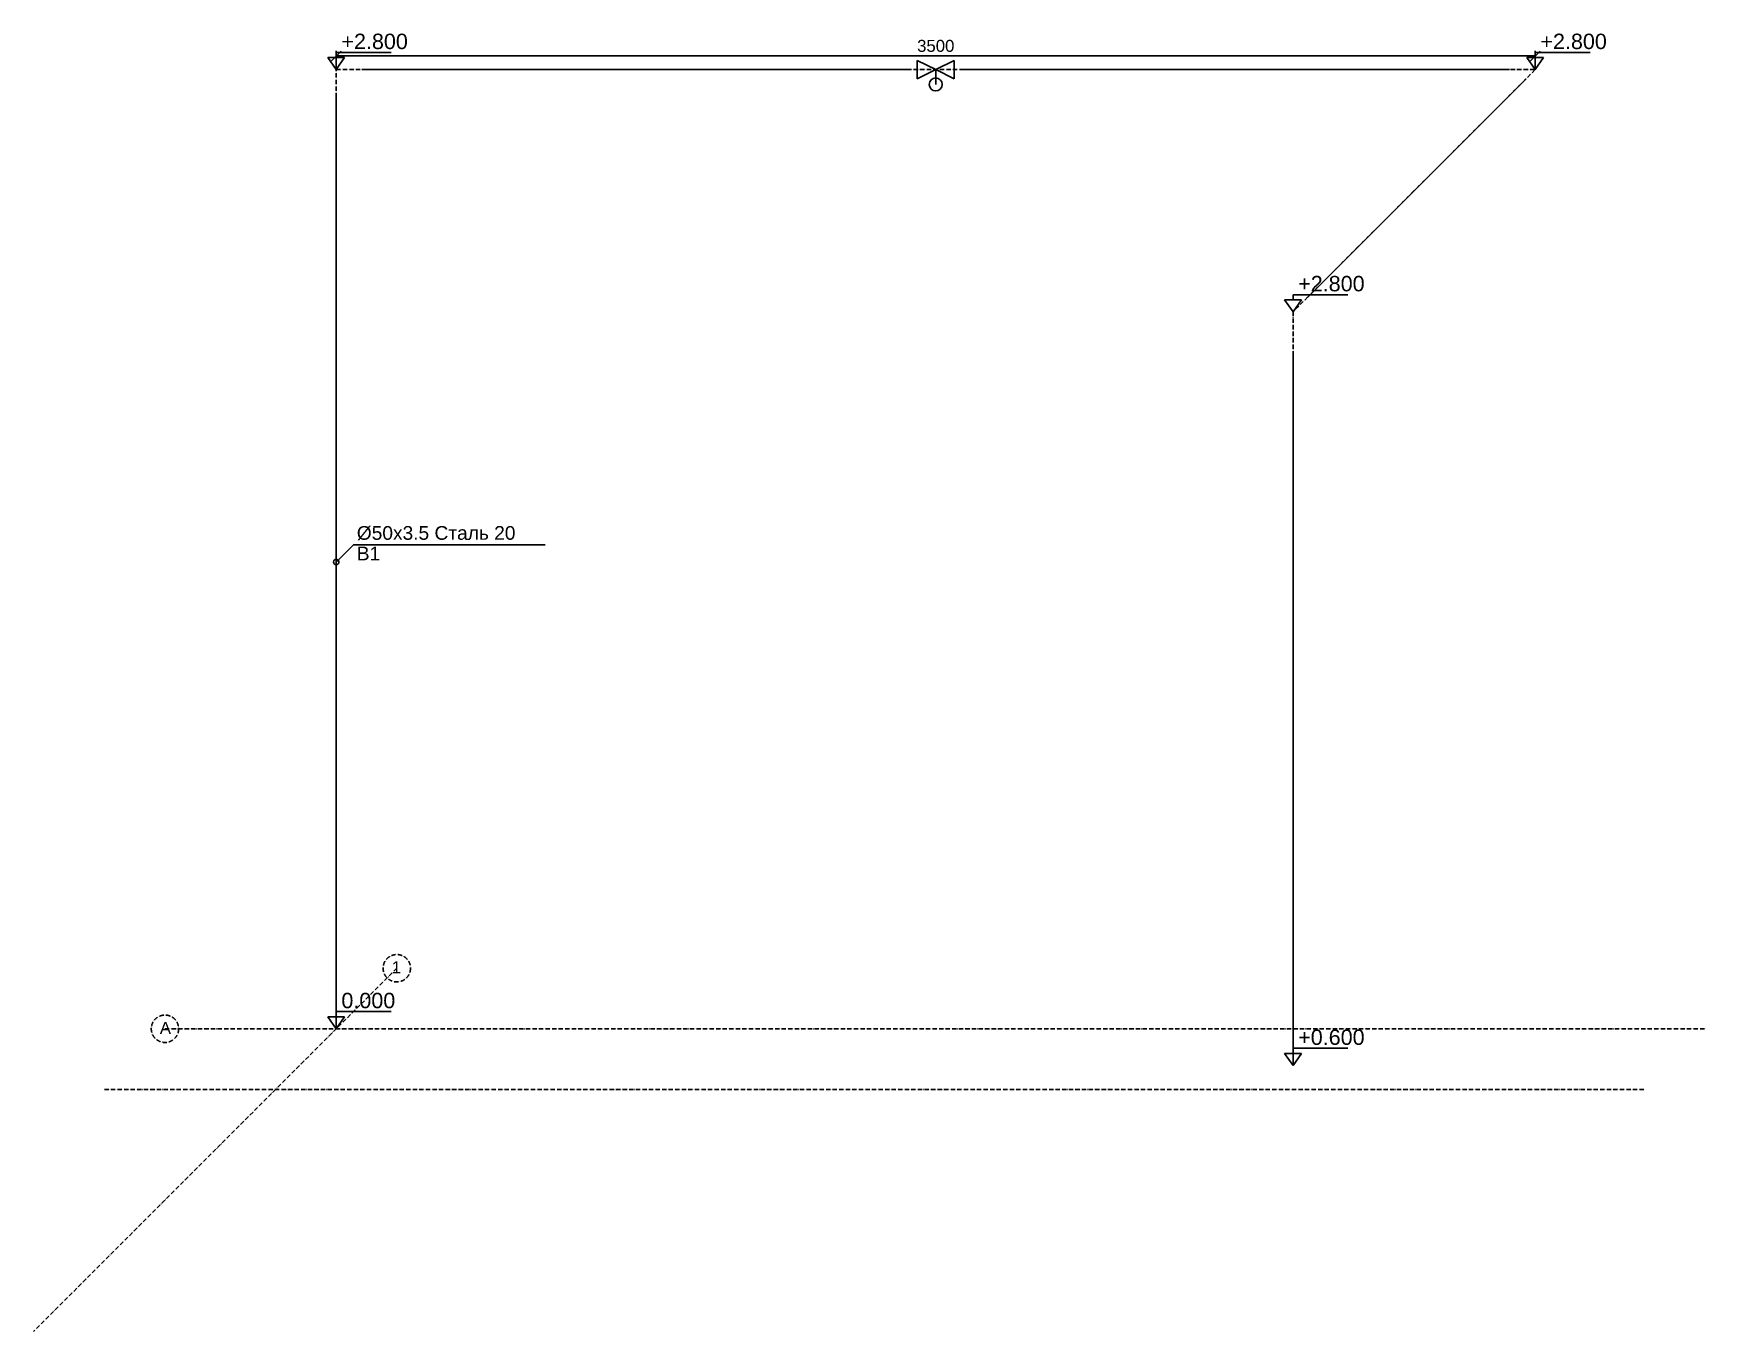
# Model space of a CAD drawing. Extents: x -884 to 4000, y -884 to 2906.
import ezdxf
from ezdxf.enums import TextEntityAlignment as Align

# ---------------------------------------------------------------- set-up
doc = ezdxf.new("R2010")
doc.units = 0
doc.linetypes.add('DASHDOT', pattern=[19.05, 12.7, -3.175, 0, -3.175])
for name, color, linetype in [('АКСО_АРМАТУРА', 3, 'CONTINUOUS'), ('АКСО_В1', 5, 'CONTINUOUS'), ('АКСО_ВСПОМОГАТЕЛЬНЫЕ', 4, 'DASHDOT'), ('АКСО_ВЫНОСКИ', 7, 'CONTINUOUS'), ('АКСО_ВЫНОСКИ_ТЕКСТ', 4, 'CONTINUOUS'), ('АКСО_ОСИ', 8, 'DASHDOT'), ('АКСО_ОСИ_ТЕКСТ', 7, 'CONTINUOUS'), ('АКСО_ОСИ_ТРАССЫ', 4, 'DASHDOT'), ('АКСО_ОТМЕТКИ', 2, 'CONTINUOUS'), ('АКСО_ОТМЕТКИ_ТЕКСТ', 7, 'CONTINUOUS'), ('АКСО_РАЗМЕРЫ', 3, 'CONTINUOUS'), ('АКСО_РАЗМЕРЫ_ТЕКСТ', 7, 'CONTINUOUS')]:
    doc.layers.add(name, color=color, linetype=linetype)
doc.styles.get("Standard").update_dxf_attribs({"font": 'arial.ttf'})

# ---------------------------------------------------------------- blocks, each defined once
blk = doc.blocks.new('CALLOUT_2D_1')
at = {"layer": 'АКСО_ВЫНОСКИ'}
for p, q in [((0, 0), (50, 50)), ((50, 50), (610, 50))]:
    blk.add_line(p, q, dxfattribs=at)
blk.add_circle((0, 0), 8, dxfattribs=at)
at = {"layer": 'АКСО_ВЫНОСКИ_ТЕКСТ'}
for tag, p in [('TEXT', (60, 65)), ('BOTTOM_TEXT', (60, 5))]:
    blk.add_attdef(tag, p, '', height=40, dxfattribs=at)

msp = doc.modelspace()

# ---------------------------------------------------------------- linework, layer by layer
at = {"layer": 'АКСО_АРМАТУРА'}
for p, q in [((1750, 2800), (1696, 2827)), ((1696, 2827), (1696, 2773)), ((1696, 2773), (1750, 2800)), ((1804, 2827), (1750, 2800)), ((1750, 2800), (1804, 2773)), ((1750, 2800), (1750, 2756.8)), ((1804, 2773), (1804, 2827))]:
    msp.add_line(p, q, dxfattribs=at)
msp.add_circle((1750, 2756.8), 18.9, dxfattribs=at)
at = {"layer": 'АКСО_В1'}
for p, q in [((75, 2800), (1675, 2800)), ((1825, 2800), (3425, 2800)), ((3473.5, 2773.5), (2835.3, 2135.3)), ((0, 0), (0, 2725)), ((2792.9, 1972.9), (2792.9, -107.1))]:
    msp.add_line(p, q, dxfattribs=at)
at = {"layer": 'АКСО_ВСПОМОГАТЕЛЬНЫЕ'}
msp.add_line((-676.8, -176.8), (3823.2, -176.8), dxfattribs=at)
at = {"layer": 'АКСО_ОСИ'}
for p, q in [((176.8, 176.8), (-883.9, -883.9)), ((-500, 0), (4000, 0))]:
    msp.add_line(p, q, dxfattribs=at)
for centre in [(176.8, 176.8), (-500, 0)]:
    msp.add_circle(centre, 40, dxfattribs=at)
at = {"layer": 'АКСО_ОСИ_ТРАССЫ'}
for p, q in [((0, 0), (0, 2800)), ((0, 2800), (3500, 2800)), ((3500, 2800), (2792.9, 2092.9)), ((2792.9, 2092.9), (2792.9, -107.1))]:
    msp.add_line(p, q, dxfattribs=at)
at = {"layer": 'АКСО_ОТМЕТКИ'}
for p, q in [((0, 2800), (-24.5, 2835)), ((-24.5, 2835), (24.5, 2835)), ((0, 2835), (0, 2850)), ((0, 2850), (160, 2850)), ((24.5, 2835), (0, 2800)), ((3500, 2800), (3475.5, 2835)), ((3475.5, 2835), (3524.5, 2835)), ((3500, 2835), (3500, 2850)), ((3500, 2850), (3660, 2850)), ((3524.5, 2835), (3500, 2800)), ((2792.9, 2092.9), (2768.4, 2127.9)), ((2768.4, 2127.9), (2817.4, 2127.9)), ((2792.9, 2127.9), (2792.9, 2142.9)), ((2792.9, 2142.9), (2952.9, 2142.9)), ((2817.4, 2127.9), (2792.9, 2092.9)), ((0, 35), (0, 50)), ((0, 50), (160, 50)), ((0, 0), (-24.5, 35)), ((-24.5, 35), (24.5, 35)), ((24.5, 35), (0, 0)), ((2792.9, -107.1), (2768.4, -72.1)), ((2768.4, -72.1), (2817.4, -72.1)), ((2792.9, -72.1), (2792.9, -57.1)), ((2792.9, -57.1), (2952.9, -57.1)), ((2817.4, -72.1), (2792.9, -107.1))]:
    msp.add_line(p, q, dxfattribs=at)
at = {"layer": 'АКСО_РАЗМЕРЫ'}
for p, q in [((-14.1, 2825.9), (14.1, 2854.1)), ((0, 2800), (0, 2855)), ((0, 2840), (3500, 2840)), ((3485.9, 2825.9), (3514.1, 2854.1)), ((3500, 2800), (3500, 2855))]:
    msp.add_line(p, q, dxfattribs=at)

# ---------------------------------------------------------------- block references
at = {"layer": 'АКСО_ВЫНОСКИ'}
msp.add_blockref('CALLOUT_2D_1', (0, 1362.5), dxfattribs=at).add_auto_attribs({'TEXT': 'Ø50x3.5 Сталь 20', 'BOTTOM_TEXT': 'В1'})

# ---------------------------------------------------------------- texts
at = {"layer": 'АКСО_ОСИ_ТЕКСТ'}
for s, p in [('1', (161.8, 161.8)), ('А', (-515, -15))]:
    msp.add_text(s, height=35, dxfattribs=at).set_placement(p)
at = {"layer": 'АКСО_ОТМЕТКИ_ТЕКСТ'}
for s, p in [('+2.800', (15, 2860)), ('+2.800', (3515, 2860)), ('+2.800', (2807.9, 2152.9)), ('0.000', (15, 60)), ('+0.600', (2807.9, -47.1))]:
    msp.add_text(s, height=45, dxfattribs=at).set_placement(p)
at = {"layer": 'АКСО_РАЗМЕРЫ_ТЕКСТ'}
msp.add_text('3500', height=35, dxfattribs=at).set_placement((1750, 2852), align=Align.CENTER)

doc.saveas('drawing.dxf')
